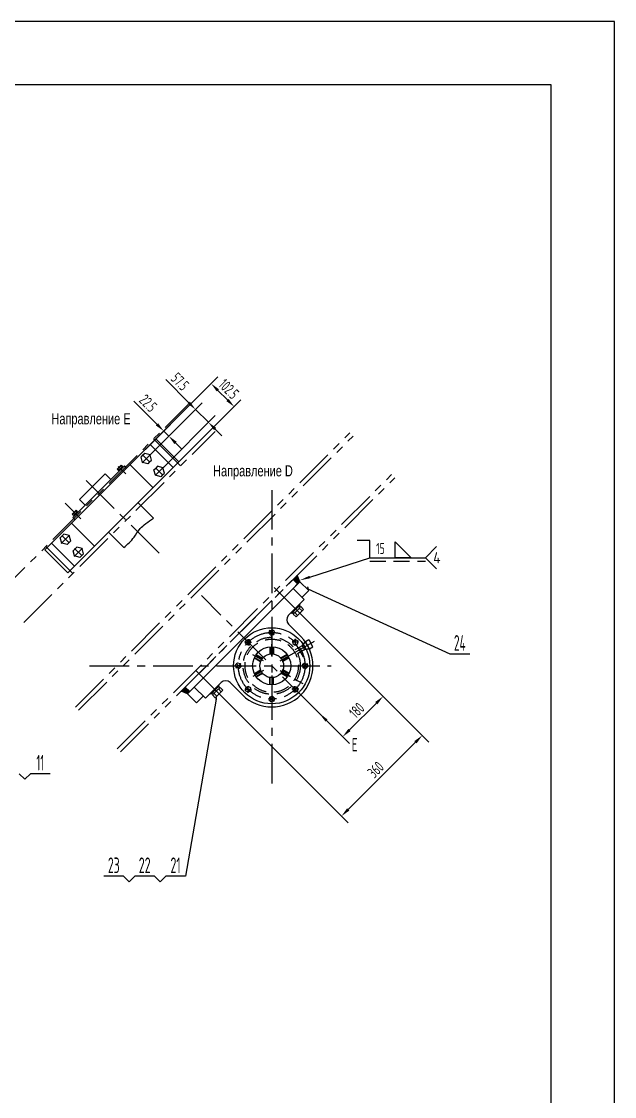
# Model space of a CAD drawing. Header units: millimetres. Extents: x 0 to 8410, y -1 to 5940.
# Drawn here: x 6542 to 8410, y 2550 to 5940 of the extents above; entities that cross this region are included whole.
import ezdxf
from ezdxf.enums import TextEntityAlignment as Align

# ---------------------------------------------------------------- set-up
doc = ezdxf.new("R2010")
doc.units = ezdxf.units.MM
doc.header["$LTSCALE"] = 100
for name, pattern in [('F', [0.75, 0.5, -0.25]), ('G', [2, 1.25, -0.25, 0.25, -0.25]), ('K', [2.5, 1.25, -0.25, 0.25, -0.25, 0.25, -0.25])]:
    doc.linetypes.add(name, pattern=pattern)
for name, color, linetype in [('01', 7, 'Continuous'), ('02', 1, 'Continuous'), ('04', 2, 'F'), ('05', 4, 'G'), ('07', 6, 'K'), ('08', 1, 'Continuous'), ('11', 3, 'Continuous'), ('13', 3, 'Continuous')]:
    doc.layers.add(name, color=color, linetype=linetype)
doc.styles.get("Standard").update_dxf_attribs({"font": 'isocp', "width": 0.707, "bigfont": 'intecad.shx'})
doc.dimstyles.new('INTE', dxfattribs={"dimscale": 10, "dimtxt": 3.5, "dimasz": 3, "dimexe": 3, "dimexo": 0, "dimgap": 1, "dimtad": 1, "dimdec": 1, "dimdsep": 46, "dimtxsty": 'Standard', "dimcen": 0, "dimclrd": 1, "dimclre": 1, "dimclrt": 3, "dimaunit": 1, "dimadec": 0, "dimazin": 0, "dimtfac": 1, "dimtdec": 1, "dimtmove": 0, "dimatfit": 0, "dimfxl": 3, "dimarcsym": 0})

# ---------------------------------------------------------------- blocks, each defined once
blk = doc.blocks.new('*U25')
at = {"layer": '01'}
for p, q in [((0, 8.9), (-8, 4.3)), ((-8, 4.3), (-8, 0)), ((-8, -4.3), (-8, 0)), ((8, 4.3), (0, 8.9)), ((8, 0), (8, 4.3)), ((8, 0), (8, -4.3)), ((0, -8.9), (-8, -4.3)), ((8, -4.3), (0, -8.9))]:
    blk.add_line(p, q, dxfattribs=at)
at = {"layer": '05'}
for p, q in [((-9.9, 0), (9.3, 0)), ((0, -10.7), (0, 10.3))]:
    blk.add_line(p, q, dxfattribs=at)
blk = doc.blocks.new('*U52')
at = {"layer": '01'}
for p, q in [((0, 16.8), (-15, 8.1)), ((-15, 8.1), (-15, 0)), ((-15, -8.1), (-15, 0)), ((15, 8.1), (0, 16.8)), ((15, 0), (15, 8.1)), ((15, 0), (15, -8.1)), ((0, -16.8), (-15, -8.1)), ((15, -8.1), (0, -16.8))]:
    blk.add_line(p, q, dxfattribs=at)
at = {"layer": '05'}
for p, q in [((-16.9, 0), (16.3, 0)), ((0, -18.6), (0, 18.2))]:
    blk.add_line(p, q, dxfattribs=at)
blk = doc.blocks.new('*D66')
at = {"layer": '08', "color": 1, "lineweight": -2}
for p, q in [((7434.5, 4058.4), (7825.5, 3667.4)), ((7180, 3803.8), (7571, 3412.8)), ((7571, 3455.2), (7783.1, 3667.4))]:
    blk.add_line(p, q, dxfattribs=at)
at = {"layer": '08', "color": 1}
for points in [[(7779.6, 3670.9), (7786.6, 3663.8), (7804.3, 3688.6)], [(7567.4, 3458.8), (7574.5, 3451.7), (7549.7, 3434)]]:
    blk.add_solid(points, dxfattribs=at)
at = {"layer": 'Defpoints', "color": 0}
for p in [(7434.5, 4058.4), (7180, 3803.8), (7804.3, 3688.6)]:
    blk.add_point(p, dxfattribs=at)
at = {"layer": '08', "color": 3, "insert": (7657.6, 3580.7), "char_height": 35, "attachment_point": 5, "rotation": 45}
blk.add_mtext('360', dxfattribs=at)
blk = doc.blocks.new('*D67')
at = {"layer": '08', "color": 1, "lineweight": -2}
for p, q in [((7571.4, 3921.4), (7702.2, 3790.7)), ((7444.2, 3794.2), (7574.9, 3663.4)), ((7574.9, 3705.9), (7659.7, 3790.7))]:
    blk.add_line(p, q, dxfattribs=at)
at = {"layer": '08', "color": 1}
for points in [[(7656.2, 3794.2), (7663.3, 3787.2), (7681, 3811.9)], [(7571.4, 3709.4), (7578.4, 3702.3), (7553.7, 3684.6)]]:
    blk.add_solid(points, dxfattribs=at)
at = {"layer": 'Defpoints', "color": 0}
for p in [(7571.4, 3921.4), (7681, 3811.9), (7444.2, 3794.2)]:
    blk.add_point(p, dxfattribs=at)
at = {"layer": '08', "color": 3, "insert": (7597.9, 3767.7), "char_height": 35, "attachment_point": 5, "rotation": 45}
blk.add_mtext('180', dxfattribs=at)
blk = doc.blocks.new('*D68')
at = {"layer": '08', "color": 1, "lineweight": -2}
for p, q in [((6968.6, 4669.7), (6895.3, 4743)), ((6932, 4590.7), (7011, 4669.7)), ((6947.9, 4574.8), (7026.9, 4653.8)), ((7005.7, 4632.6), (6989.8, 4648.5)), ((7026.9, 4611.4), (7048.1, 4590.1))]:
    blk.add_line(p, q, dxfattribs=at)
at = {"layer": '08', "color": 1}
for points in [[(6972.1, 4673.2), (6965, 4666.2), (6989.8, 4648.5)], [(7030.5, 4614.9), (7023.4, 4607.8), (7005.7, 4632.6)]]:
    blk.add_solid(points, dxfattribs=at)
at = {"layer": 'Defpoints', "color": 0}
for p in [(6989.8, 4648.5), (6932, 4590.7), (6947.9, 4574.8)]:
    blk.add_point(p, dxfattribs=at)
at = {"layer": '08', "color": 3, "insert": (6940.8, 4736.4), "char_height": 35, "attachment_point": 5, "rotation": 315}
blk.add_mtext('22.5', dxfattribs=at)
blk = doc.blocks.new('*D69')
at = {"layer": '08', "color": 1, "lineweight": -2}
for p, q in [((7068.7, 4738), (6995.9, 4810.8)), ((6947.9, 4574.8), (7111.1, 4738)), ((7130.5, 4676.1), (7089.9, 4716.8)), ((6988.6, 4534.1), (7151.8, 4697.3)), ((7151.8, 4654.9), (7173, 4633.7))]:
    blk.add_line(p, q, dxfattribs=at)
at = {"layer": '08', "color": 1}
for points in [[(7072.2, 4741.5), (7065.1, 4734.4), (7089.9, 4716.8)], [(7155.3, 4658.4), (7148.2, 4651.3), (7130.5, 4676.1)]]:
    blk.add_solid(points, dxfattribs=at)
at = {"layer": 'Defpoints', "color": 0}
for p in [(7089.9, 4716.8), (6947.9, 4574.8), (6988.6, 4534.1)]:
    blk.add_point(p, dxfattribs=at)
at = {"layer": '08', "color": 3, "insert": (7041.1, 4804.4), "char_height": 35, "attachment_point": 5, "rotation": 315}
blk.add_mtext('57.5', dxfattribs=at)
blk = doc.blocks.new('*D70')
at = {"layer": '08', "color": 1, "lineweight": -2}
for p, q in [((6947.2, 4605.8), (7160.4, 4819.1)), ((7019.6, 4533.4), (7232.9, 4746.6)), ((7160.4, 4776.7), (7190.5, 4746.6))]:
    blk.add_line(p, q, dxfattribs=at)
at = {"layer": '08', "color": 1}
for points in [[(7164, 4780.2), (7156.9, 4773.1), (7139.2, 4797.9)], [(7194, 4750.2), (7186.9, 4743.1), (7211.7, 4725.4)]]:
    blk.add_solid(points, dxfattribs=at)
at = {"layer": 'Defpoints', "color": 0}
for p in [(7211.7, 4725.4), (6947.2, 4605.8), (7019.6, 4533.4)]:
    blk.add_point(p, dxfattribs=at)
at = {"layer": '08', "color": 3, "insert": (7194.9, 4781.1), "char_height": 35, "attachment_point": 5, "rotation": 315}
blk.add_mtext('102.5', dxfattribs=at)
blk = doc.blocks.new('*U72')
at = {"layer": '01'}
blk.add_lwpolyline([(302.3, 121.8), (352.3, 71.8), (302.3, 71.8)], close=True, dxfattribs=at)
at = {"layer": '02'}
for points in [[(432.6, 107.2), (397.3, 71.8), (432.6, 36.5)], [(33.3, 10.8), (222.3, 71.8), (397.3, 71.8)]]:
    blk.add_lwpolyline(points, dxfattribs=at)
blk.add_lwpolyline([(0, 0, 0, 8, 0), (33.3, 10.8, 8, 8, 0)], format="xyseb", dxfattribs=at)
at = {"layer": '04'}
blk.add_line((222.3, 61.3), (397.3, 61.3), dxfattribs=at)
at = {"layer": '13', "width": 0.707}
blk.add_text('15', height=35, dxfattribs=at).set_placement((242.3, 83.3))
at = {"layer": '13', "width": 1.010989}
blk.add_text('4', height=35, dxfattribs=at).set_placement((422.3, 54.3), (445.3, 54.3), align=Align.FIT)
blk = doc.blocks.new('*U87')
at = {"layer": '01'}
for points in [[(821, 574), (20, 574)], [(821, 20), (821, 574)]]:
    blk.add_lwpolyline(points, dxfattribs=at)
at = {"layer": '02'}
for points in [[(841, 594), (0, 594)], [(841, 0), (841, 594)]]:
    blk.add_lwpolyline(points, dxfattribs=at)

msp = doc.modelspace()

# ---------------------------------------------------------------- hatches: boundary and pattern name
at = {"layer": '01'}
for points in [[(7411.272, 4166.463), (7407.96, 4169.775), (7410.202, 4193.677), (7418.343, 4173.534)], [(7071.861, 3827.051), (7068.549, 3830.364), (7044.646, 3828.121), (7064.79, 3819.98)]]:
    msp.add_hatch(color=256, dxfattribs=at).paths.add_polyline_path(points)
at = {"layer": '07', "linetype": 'K'}
for points in [[(7397.13, 4180.605), (7407.96, 4169.775), (7410.202, 4193.677)], [(7044.646, 3828.121), (7057.719, 3841.194), (7068.549, 3830.364)]]:
    msp.add_hatch(color=6, dxfattribs=at).paths.add_polyline_path(points)

# ---------------------------------------------------------------- linework, layer by layer
at = {"layer": '01'}
for p, q in [((6964.83, 4623.511), (6614.812, 4273.493)), ((6687.291, 4201.015), (7037.309, 4551.033)), ((6724.41, 4432.592), (6805.731, 4513.914)), ((6823.409, 4496.236), (6805.731, 4513.914)), ((6855.147, 4540.702), (6842.582, 4528.137)), ((6842.582, 4528.137), (6847.107, 4523.612)), ((6849.855, 4526.359), (6845.329, 4530.884)), ((6856.926, 4533.43), (6852.4, 4537.955)), ((6855.147, 4540.702), (6859.673, 4536.177)), ((6955.991, 4469.715), (6883.513, 4542.194)), ((6742.088, 4414.915), (6724.41, 4432.592)), ((6957.483, 4374.182), (6908.971, 4422.695)), ((6772.144, 4285.868), (6699.665, 4358.346)), ((6815.629, 4329.353), (6864.141, 4280.84)), ((7639.078, 4303.895), (7599.428, 4303.895)), ((7639.078, 4249.22), (7639.078, 4303.895)), ((7397.13, 4152.321), (7418.343, 4173.534)), ((7418.343, 4173.534), (7410.202, 4193.677)), ((7446.627, 4145.249), (7418.343, 4173.534)), ((7086.003, 3841.194), (7397.13, 4152.321)), ((7432.485, 4116.965), (7397.13, 4152.321)), ((7425.414, 4124.036), (7446.627, 4145.249)), ((7382.988, 4067.468), (7432.485, 4116.965)), ((7404.201, 4088.681), (7417.283, 4101.762)), ((7417.283, 4101.762), (7419.404, 4099.641)), ((7404.201, 4088.681), (7391.12, 4075.599)), ((7391.12, 4075.599), (7393.241, 4073.478)), ((7392.346, 4076.826), (7404.201, 4088.681)), ((7393.241, 4073.478), (7406.322, 4086.56)), ((7406.322, 4086.56), (7395.645, 4075.882)), ((7395.645, 4075.882), (7399.181, 4072.347)), ((7398.003, 4071.169), (7409.858, 4083.024)), ((7406.842, 4062.331), (7398.003, 4071.169)), ((7402.787, 4075.953), (7411.626, 4067.114)), ((7416.056, 4100.536), (7404.201, 4088.681)), ((7419.404, 4099.641), (7406.322, 4086.56)), ((7406.322, 4086.56), (7417, 4097.237)), ((7418.697, 4074.185), (7406.842, 4062.331)), ((7421.713, 4094.879), (7409.858, 4083.024)), ((7416.929, 4090.095), (7425.768, 4081.256)), ((7417, 4097.237), (7420.535, 4093.701)), ((7418.697, 4074.185), (7430.551, 4086.04)), ((7430.551, 4086.04), (7421.713, 4094.879)), ((7421.879, 4000.293), (7382.988, 4039.183)), ((7329.955, 3990.314), (7329.955, 4021.217)), ((7407.087, 3974.777), (7429.239, 3936.41)), ((7400.922, 3949.341), (7427.685, 3964.793)), ((7400.922, 3867.396), (7427.685, 3851.944)), ((7086.003, 3841.194), (7064.79, 3819.98)), ((7121.358, 3805.838), (7086.003, 3841.194)), ((7170.856, 3855.336), (7121.358, 3805.838)), ((7149.643, 3834.123), (7136.561, 3821.041)), ((7137.788, 3822.268), (7149.643, 3834.123)), ((7138.682, 3818.92), (7151.764, 3832.001)), ((7151.764, 3832.001), (7141.087, 3821.324)), ((7149.643, 3834.123), (7162.724, 3847.204)), ((7161.497, 3845.977), (7149.643, 3834.123)), ((7164.845, 3845.083), (7151.764, 3832.001)), ((7151.764, 3832.001), (7162.441, 3842.678)), ((7167.154, 3840.32), (7155.299, 3828.466)), ((7162.371, 3835.537), (7171.209, 3826.698)), ((7162.441, 3842.678), (7165.977, 3839.143)), ((7162.724, 3847.204), (7164.845, 3845.083)), ((7164.138, 3819.627), (7175.993, 3831.481)), ((7175.993, 3831.481), (7167.154, 3840.32)), ((7238.031, 3816.445), (7199.14, 3855.336)), ((7068.549, 3830.364), (7044.646, 3828.121)), ((7064.79, 3819.98), (7044.646, 3828.121)), ((7093.074, 3791.696), (7064.79, 3819.98)), ((7114.287, 3812.909), (7093.074, 3791.696)), ((7136.561, 3821.041), (7138.682, 3818.92)), ((7141.087, 3821.324), (7144.622, 3817.788)), ((7143.445, 3816.611), (7155.299, 3828.466)), ((7152.284, 3807.772), (7143.445, 3816.611)), ((7148.228, 3821.395), (7157.067, 3812.556)), ((7164.138, 3819.627), (7152.284, 3807.772))]:
    msp.add_line(p, q, dxfattribs=at)
at = {"layer": '01', "color": 7, "linetype": 'Continuous'}
for p, q in [((7037.309, 4551.033), (6964.83, 4623.511)), ((7019.631, 4533.355), (6947.153, 4605.833)), ((6782.748, 4455.575), (6865.835, 4538.662)), ((6847.107, 4523.612), (6859.673, 4536.177)), ((6847.945, 4524.449), (6849.784, 4522.611)), ((6858.835, 4535.339), (6860.673, 4533.5)), ((6872.906, 4531.591), (6865.835, 4538.662)), ((6782.748, 4455.575), (6703.197, 4376.024)), ((6701.157, 4386.712), (6713.722, 4399.277)), ((6701.157, 4386.712), (6705.682, 4382.186)), ((6710.268, 4368.953), (6703.197, 4376.024)), ((6708.429, 4384.933), (6703.904, 4389.459)), ((6705.272, 4395.162), (6728.616, 4371.817)), ((6718.248, 4394.752), (6705.682, 4382.186)), ((6706.52, 4383.024), (6708.359, 4381.186)), ((6715.5, 4392.005), (6710.975, 4396.53)), ((6713.722, 4399.277), (6718.248, 4394.752)), ((6717.41, 4393.914), (6719.248, 4392.075)), ((6687.291, 4201.015), (6614.812, 4273.493)), ((6708.504, 4222.228), (6636.026, 4294.706)), ((7436.025, 3984.649), (7446.728, 3990.828)), ((7449.051, 3962.088), (7436.025, 3984.649)), ((7446.728, 3990.828), (7453.24, 3979.548)), ((7449.051, 3962.088), (7459.753, 3968.267)), ((7459.753, 3968.267), (7453.24, 3979.548))]:
    msp.add_line(p, q, dxfattribs=at)
at = {"layer": '01'}
msp.add_circle((7329.955, 3908.369), 120, dxfattribs=at)
at = {"layer": '01', "color": 7, "linetype": 'Continuous'}
for radius in [60, 37.503]:
    msp.add_circle((7329.955, 3908.369), radius, dxfattribs=at)
at = {"layer": '01'}
for centre, radius, start, end in [((7397.13, 4053.326), 20, 135, 225), ((7329.955, 3908.369), 130, 225, 45), ((7184.998, 3841.194), 20, 45, 135)]:
    msp.add_arc(centre, radius, start, end, dxfattribs=at)
at = {"layer": '02'}
for p, q in [((7443.797, 4151.195), (7891.729, 3945.602)), ((7891.729, 3945.602), (7953.729, 3945.602)), ((7155.124, 3802.909), (7058.141, 3244.5)), ((7557.947, 3680.376), (7477.337, 3760.987)), ((6552.349, 3550.266), (6534.671, 3567.943)), ((6570.026, 3567.943), (6552.349, 3550.266)), ((6632.026, 3567.943), (6570.026, 3567.943)), ((6863.43, 3244.5), (6801.43, 3244.5)), ((6881.108, 3226.822), (6863.43, 3244.5)), ((6898.785, 3244.5), (6881.108, 3226.822)), ((6960.785, 3244.5), (6898.785, 3244.5)), ((6978.463, 3226.822), (6960.785, 3244.5)), ((6996.141, 3244.5), (6978.463, 3226.822)), ((7058.141, 3244.5), (6996.141, 3244.5))]:
    msp.add_line(p, q, dxfattribs=at)
msp.add_lwpolyline([(7502.793, 3735.531, 9, 0, 0), (7477.337, 3760.987, 0, 0, 0)], format="xyseb", dxfattribs=at)
msp.add_spline([(6864.141, 4280.84), (6896.218, 4313.715), (6915.31, 4340.722), (6933.316, 4356.569), (6957.483, 4374.182)], degree=3, dxfattribs=at)
at = {"layer": '04', "color": 2, "linetype": 'F'}
for p, q in [((7323.955, 3968.068), (7323.955, 3945.386)), ((7325.455, 3968.2), (7325.455, 3945.598)), ((7334.455, 3968.2), (7334.455, 3945.598)), ((7335.955, 3968.068), (7335.955, 3945.386)), ((7404.397, 3959.431), (7426.914, 3972.431)), ((7426.461, 3973.216), (7436.025, 3984.649)), ((7434.367, 3959.521), (7426.461, 3973.216)), ((7426.914, 3972.431), (7436.43, 3983.949)), ((7275.254, 3933.022), (7294.897, 3921.681)), ((7275.89, 3934.387), (7295.464, 3923.086)), ((7280.39, 3942.181), (7299.964, 3930.88)), ((7281.254, 3943.414), (7300.897, 3932.073)), ((7378.656, 3943.414), (7359.012, 3932.073)), ((7379.52, 3942.181), (7359.946, 3930.88)), ((7384.02, 3934.387), (7364.446, 3923.086)), ((7384.656, 3933.022), (7365.012, 3921.681)), ((7411.397, 3947.307), (7433.914, 3960.307)), ((7433.914, 3960.307), (7448.647, 3962.789)), ((7434.367, 3959.521), (7449.051, 3962.088)), ((7303.708, 3893.215), (7270.586, 3874.092)), ((7275.254, 3883.715), (7294.897, 3895.056)), ((7275.89, 3882.35), (7295.464, 3893.651)), ((7280.39, 3874.556), (7299.964, 3885.857)), ((7281.254, 3873.323), (7300.897, 3884.664)), ((7323.955, 3848.669), (7323.955, 3871.352)), ((7325.455, 3848.538), (7325.455, 3871.14)), ((7334.455, 3848.538), (7334.455, 3871.14)), ((7335.955, 3848.669), (7335.955, 3871.352)), ((7356.201, 3893.215), (7389.323, 3874.092)), ((7378.656, 3873.323), (7359.012, 3884.664)), ((7379.52, 3874.556), (7359.946, 3885.857)), ((7384.02, 3882.35), (7364.446, 3893.651)), ((7384.656, 3883.715), (7365.012, 3895.056))]:
    msp.add_line(p, q, dxfattribs=at)
for radius in [90, 84]:
    msp.add_circle((7329.955, 3908.369), radius, dxfattribs=at)
at = {"layer": '05'}
for p, q in [((6846.697, 4536.587), (6870.042, 4513.243)), ((6745.382, 4492.942), (6974.955, 4263.368)), ((7415.207, 4077.675), (7337.726, 4155.156)), ((7402.75, 4090.132), (7407.603, 4085.279)), ((7404.84, 4088.042), (7411.34, 4081.542)), ((7329.955, 3938.676), (7329.955, 3976.921)), ((7356.201, 3923.522), (7468.584, 3988.406)), ((7303.708, 3923.522), (7270.586, 3942.645)), ((7329.955, 3878.062), (7329.955, 3839.816)), ((7148.192, 3835.574), (7153.045, 3830.72)), ((7150.281, 3833.484), (7156.781, 3826.984))]:
    msp.add_line(p, q, dxfattribs=at)
at = {"layer": '05', "color": 4, "linetype": 'G'}
for p, q in [((7329.955, 4462.576), (7329.955, 3518.052)), ((6720.874, 4379.559), (6679.659, 4420.775)), ((7434.53, 4058.352), (7341.309, 4151.573)), ((7452.848, 3785.476), (7108.325, 4129.998)), ((6756.25, 3908.369), (7517.014, 3908.369)), ((7179.971, 3803.794), (7091.32, 3892.445))]:
    msp.add_line(p, q, dxfattribs=at)
msp.add_circle((7329.955, 3908.369), 105, dxfattribs=at)
at = {"layer": '07'}
for p, q in [((6463.865, 4129.617), (7066.626, 4732.378)), ((6548.718, 4044.764), (7151.479, 4647.525)), ((7397.13, 4152.321), (7411.272, 4166.463)), ((7411.272, 4166.463), (7397.13, 4152.321)), ((7071.861, 3827.051), (7086.003, 3841.194))]:
    msp.add_line(p, q, dxfattribs=at)
at = {"layer": '07', "color": 6, "linetype": 'K'}
for p, q in [((6711.778, 3778.095), (7576.261, 4642.579)), ((6721.677, 3768.196), (7586.161, 4632.679)), ((6957.759, 4623.511), (7042.612, 4538.658)), ((6843.3, 3646.573), (7707.783, 4511.057)), ((6853.199, 3636.674), (7717.683, 4501.157)), ((6703.201, 4199.247), (6618.348, 4284.1)), ((7057.719, 3841.194), (7397.13, 4180.605)), ((7411.272, 4166.463), (7397.13, 4180.605)), ((7411.272, 4166.463), (7397.13, 4180.605)), ((7407.96, 4169.775), (7410.202, 4193.677)), ((7071.861, 3827.051), (7057.719, 3841.194))]:
    msp.add_line(p, q, dxfattribs=at)

# ---------------------------------------------------------------- block references
at = {"layer": '01', "xscale": 10, "yscale": 10, "zscale": 10}
msp.add_blockref('*U87', (0, 0), dxfattribs=at)
at = {"layer": '01'}
for name, p in [('*U72', (7416.789, 4177.38)), ('*U25', (7255.709, 3834.123))]:
    msp.add_blockref(name, p, dxfattribs=at)
for p, rotation in [((7329.955, 4013.369), 224.9999999999908), ((7255.709, 3982.615), 270), ((7404.201, 3982.615), 180), ((7224.955, 3908.369), 315), ((7434.955, 3908.369), 135), ((7404.201, 3834.123), 90), ((7329.955, 3803.369), 45.0000000000046)]:
    msp.add_blockref('*U25', p, dxfattribs=dict(at, rotation=rotation))
at = {"layer": '05', "xscale": -1, "rotation": 135.0000000000002}
for p in [(6934.778, 4561.639), (6975.437, 4520.981)]:
    msp.add_blockref('*U52', p, dxfattribs=at)
at = {"layer": '05', "rotation": 315.0000000000002}
for p in [(6680.22, 4307.081), (6720.878, 4266.422)]:
    msp.add_blockref('*U52', p, dxfattribs=at)

# ---------------------------------------------------------------- texts
at = {"layer": '01', "char_height": 35, "attachment_point": 1}
for s, insert in [('{\\fArial|b0|i0|c204|p34;\\C3;Направление Е}', (6636.022, 4704.828)), ('{\\fArial|b0|i0|c204|p34;\\C3;Направление \\fArial|b0|i0|c0|p34;D}', (7145.29, 4540.619))]:
    msp.add_mtext(s, dxfattribs=dict(at, insert=insert))
at = {"layer": '02', "width": 0.605172}
for p, p2 in [((7440.797, 4146.195), (7446.797, 4146.195)), ((7152.124, 3797.909), (7158.124, 3797.909))]:
    msp.add_text('●', height=10, dxfattribs=at).set_placement(p, p2, align=Align.FIT)
at = {"layer": '11'}
for s, width, p, p2 in [('24', 0.556706, (7904.129, 3955.602), (7941.329, 3955.602)), ('11', 0.582235, (6588.778, 3577.943), (6613.275, 3577.943)), ('23', 0.581958, (6813.83, 3254.5), (6851.03, 3254.5)), ('22', 0.573679, (6911.185, 3254.5), (6948.385, 3254.5)), ('21', 0.623098, (7010.949, 3254.5), (7043.333, 3254.5))]:
    msp.add_text(s, height=49.4975, dxfattribs=dict(at, width=width)).set_placement(p, p2, align=Align.FIT)
at = {"layer": '11', "width": 0.707}
msp.add_text('E', height=42, dxfattribs=at).set_placement((7581.948, 3625.609), align=Align.BOTTOM_LEFT)

# ---------------------------------------------------------------- dimensions: what is measured, and where the dimension line sits
at = {"layer": '08'}
for p1, p2, distance, picture, middle in [((6988.575, 4534.119), (6947.916, 4574.777), -200.782, '*D69', (7041.104, 4804.429)), ((6947.153, 4605.833), (7019.631, 4533.355), 271.606, '*D70', (7194.894, 4781.097)), ((6947.916, 4574.777), (6932.006, 4590.687), -81.728, '*D68', (6940.79, 4736.38)), ((7179.971, 3803.794), (7434.53, 4058.352), -522.941, '*D66', (7657.58, 3580.743)), ((7444.155, 3794.169), (7571.434, 3921.448), -154.894, '*D67', (7597.876, 3767.727))]:
    dim = msp.add_aligned_dim(p1=p1, p2=p2, distance=distance, dimstyle='INTE', dxfattribs=at)
    dim.commit()
    dim.dimension.update_dxf_attribs({"geometry": picture, "text_midpoint": middle})

doc.saveas('drawing.dxf')
